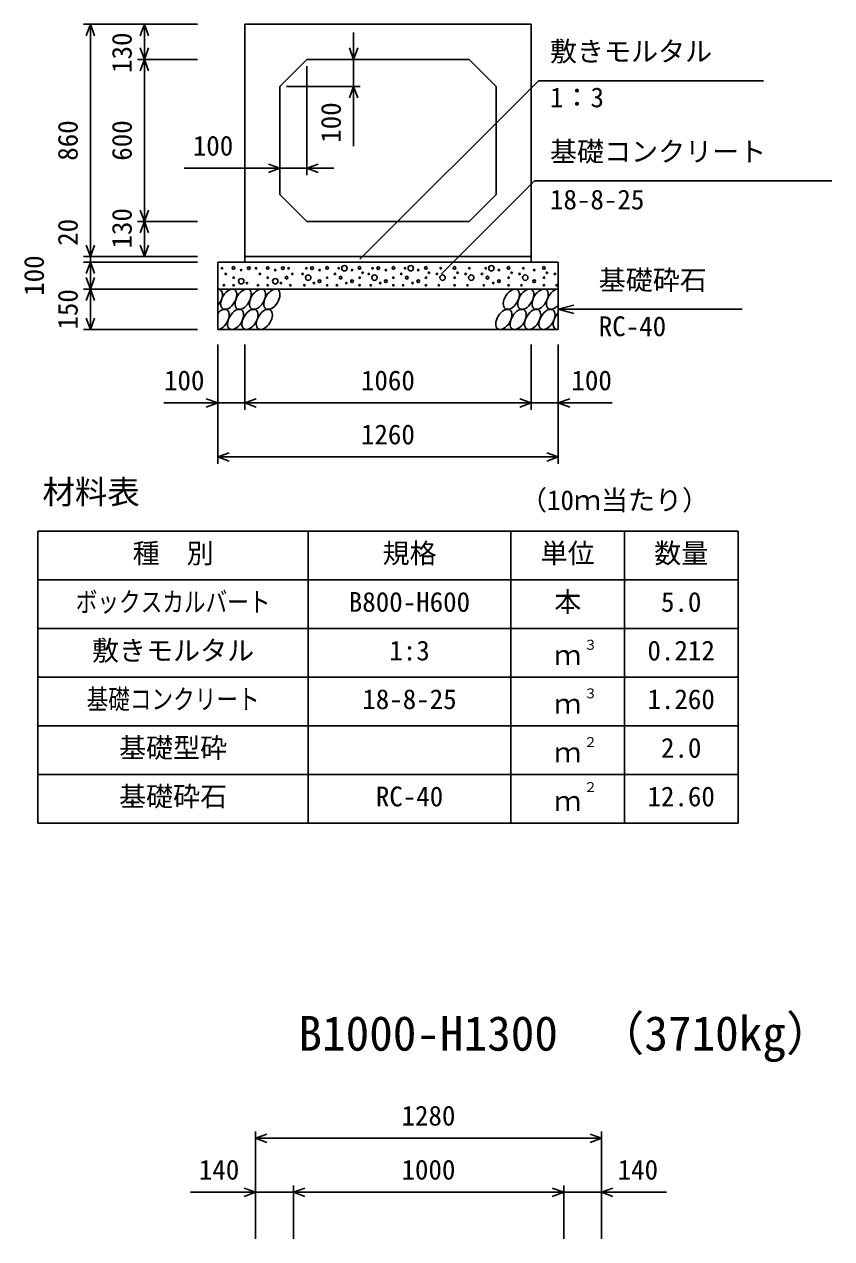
# Model space of a CAD drawing. Units: millimetres, scale not verified. Extents: x -50400 to 50400, y -17820 to 17820.
# Drawn here: x 37914 to 40902, y 9127 to 13622 of the extents above; entities that cross this region are included whole.
import ezdxf
from ezdxf.enums import TextEntityAlignment as Align

# ---------------------------------------------------------------- set-up
doc = ezdxf.new("R2010")
doc.units = ezdxf.units.MM
doc.header["$LTSCALE"] = 60
for name, color, linetype, lineweight in [('0-0_DIM', 7, 'Continuous', 25), ('0-2_HATCH', 6, 'Continuous', 25), ('0-3_HYO', 3, 'Continuous', 25), ('0-4_HYO2', 4, 'Continuous', 25), ('0-5_OUTLINE', 3, 'Continuous', 25), ('0-7_TXT', 7, 'Continuous', 25)]:
    doc.layers.add(name, color=color, linetype=linetype, lineweight=lineweight)
doc.styles.add('ＭＳ ゴシック', font='')
doc.styles.get('ＭＳ ゴシック').set_extended_font_data('MS Gothic')

msp = doc.modelspace()

# ---------------------------------------------------------------- linework, layer by layer
at = {"layer": '0-0_DIM'}
for p, q in [((38133.88, 13621.89), (38554.98, 13621.89)), ((38158.88, 12761.89), (38158.88, 13621.89)), ((38358.88, 13621.89), (38358.88, 13491.89)), ((39132.46, 13591.89), (39132.46, 13491.89)), ((38333.88, 13491.89), (38554.98, 13491.89)), ((38358.88, 13491.89), (38358.88, 12891.89)), ((39132.46, 13391.89), (39132.46, 13491.89)), ((38959.98, 13466.89), (38959.98, 13063.87)), ((39156.2, 12752.55), (39816.48, 13412.83)), ((40648.89, 13412.83), (39816.48, 13412.83)), ((38884.98, 13391.89), (39157.46, 13391.89)), ((39132.46, 13391.89), (39132.46, 13171.01)), ((38505.88, 13088.87), (38859.98, 13088.87)), ((38959.98, 13088.87), (38859.98, 13088.87)), ((38959.98, 13088.87), (39059.98, 13088.87)), ((39458.01, 12698.16), (39802.07, 13042.22)), ((40901.62, 13042.22), (39802.07, 13042.22)), ((38333.88, 12891.89), (38554.98, 12891.89)), ((38358.88, 12761.89), (38358.88, 12891.89)), ((38133.88, 12761.89), (38554.98, 12761.89)), ((38133.88, 12741.89), (38554.98, 12741.89)), ((38158.88, 12761.89), (38158.88, 12741.89)), ((38158.88, 12741.89), (38158.88, 12641.89)), ((38133.88, 12641.89), (38554.98, 12641.89)), ((38158.88, 12641.89), (38158.88, 12491.89)), ((39889.98, 12566.89), (39947.94, 12582.42)), ((40569.79, 12566.89), (39889.98, 12566.89)), ((39889.98, 12566.89), (39947.94, 12551.36)), ((38133.88, 12491.89), (38554.98, 12491.89)), ((38629.98, 11995.28), (38629.98, 12436.89)), ((38729.98, 12195.28), (38729.98, 12436.89)), ((39789.98, 12195.28), (39789.98, 12436.89)), ((39789.98, 12195.28), (39789.98, 12436.89)), ((39889.98, 11995.28), (39889.98, 12436.89)), ((38430.44, 12220.28), (38629.98, 12220.28)), ((38729.98, 12220.28), (38629.98, 12220.28)), ((39789.98, 12220.28), (38729.98, 12220.28)), ((39889.98, 12220.28), (39789.98, 12220.28)), ((40089.53, 12220.28), (39889.98, 12220.28)), ((39889.98, 12020.28), (38629.98, 12020.28)), ((38769.98, 9523.78), (38769.98, 9126.89)), ((40049.98, 9498.78), (38769.98, 9498.78)), ((40049.98, 9523.78), (40049.98, 9126.89)), ((38909.98, 9323.78), (38909.98, 9126.89)), ((39909.98, 9323.78), (39909.98, 9126.89)), ((38529.24, 9298.78), (38769.98, 9298.78)), ((38909.98, 9298.78), (38769.98, 9298.78)), ((39909.98, 9298.78), (38909.98, 9298.78)), ((39909.98, 9298.78), (40049.98, 9298.78)), ((40290.73, 9298.78), (40049.98, 9298.78))]:
    msp.add_line(p, q, dxfattribs=at)
for points in [[(38174.27, 13579.6), (38158.88, 13621.89), (38143.49, 13579.6)], [(38374.27, 13579.6), (38358.88, 13621.89), (38343.49, 13579.6)], [(38374.27, 13534.17), (38358.88, 13491.89), (38343.49, 13534.17)], [(39147.85, 13534.17), (39132.46, 13491.89), (39117.07, 13534.17)], [(38374.27, 13449.6), (38358.88, 13491.89), (38343.49, 13449.6)], [(39147.85, 13349.6), (39132.46, 13391.89), (39117.07, 13349.6)], [(38817.7, 13104.26), (38859.98, 13088.87), (38817.7, 13073.48)], [(39002.27, 13104.26), (38959.98, 13088.87), (39002.27, 13073.48)], [(38374.27, 12934.17), (38358.88, 12891.89), (38343.49, 12934.17)], [(38374.27, 12849.6), (38358.88, 12891.89), (38343.49, 12849.6)], [(38174.27, 12804.17), (38158.88, 12761.89), (38143.49, 12804.17)], [(38374.27, 12804.17), (38358.88, 12761.89), (38343.49, 12804.17)], [(38174.27, 12699.6), (38158.88, 12741.89), (38143.49, 12699.6)], [(38174.27, 12684.17), (38158.88, 12641.89), (38143.49, 12684.17)], [(38174.27, 12599.6), (38158.88, 12641.89), (38143.49, 12599.6)], [(38174.27, 12534.17), (38158.88, 12491.89), (38143.49, 12534.17)], [(38587.7, 12235.67), (38629.98, 12220.28), (38587.7, 12204.88)], [(38772.27, 12235.67), (38729.98, 12220.28), (38772.27, 12204.88)], [(39747.7, 12235.67), (39789.98, 12220.28), (39747.7, 12204.88)], [(39932.27, 12235.67), (39889.98, 12220.28), (39932.27, 12204.88)], [(38672.27, 12035.67), (38629.98, 12020.28), (38672.27, 12004.88)], [(39847.7, 12035.67), (39889.98, 12020.28), (39847.7, 12004.88)], [(38812.27, 9514.17), (38769.98, 9498.78), (38812.27, 9483.39)], [(40007.7, 9514.17), (40049.98, 9498.78), (40007.7, 9483.39)], [(38727.7, 9314.17), (38769.98, 9298.78), (38727.7, 9283.39)], [(38952.27, 9314.17), (38909.98, 9298.78), (38952.27, 9283.39)], [(39867.7, 9314.17), (39909.98, 9298.78), (39867.7, 9283.39)], [(40092.27, 9314.17), (40049.98, 9298.78), (40092.27, 9283.39)]]:
    msp.add_lwpolyline(points, dxfattribs=at)
at = {"layer": '0-2_HATCH'}
for centre, radius in [((38645.95, 12719.07), 2.5), ((38688.84, 12719.94), 5), ((38744.92, 12719.07), 5), ((38772.05, 12719.07), 2.5), ((38814.95, 12719.94), 5), ((38871.02, 12719.07), 5), ((38892.05, 12719.07), 2.5), ((38957.91, 12719.07), 2.5), ((38978.94, 12719.07), 5), ((39035.01, 12719.94), 5), ((39077.91, 12719.07), 2.5), ((39098.94, 12719.07), 10), ((39155.01, 12719.94), 5), ((39203.13, 12719.07), 2.5), ((39224.16, 12719.07), 5), ((39280.24, 12719.94), 5), ((39323.13, 12719.07), 2.5), ((39344.16, 12719.07), 10), ((39400.24, 12719.94), 5), ((39455.06, 12719.07), 2.5), ((39506.34, 12719.94), 5), ((39561.16, 12719.07), 2.5), ((39621.56, 12719.07), 2.5), ((39642.59, 12719.07), 10), ((39706.17, 12719.94), 5), ((39760.98, 12719.07), 2.5), ((39836.8, 12719.94), 5), ((38659.97, 12698.05), 2.5), ((38688.84, 12684.05), 2.5), ((38716.88, 12670.92), 10), ((38716.88, 12712.06), 2.5), ((38786.07, 12698.05), 2.5), ((38814.95, 12684.05), 2.5), ((38842.99, 12670.92), 10), ((38842.99, 12712.06), 2.5), ((38885.04, 12684.05), 5), ((38906.07, 12698.05), 2.5), ((38943.89, 12698.05), 2.5), ((38964.92, 12684.05), 10), ((39006.98, 12670.92), 5), ((39006.98, 12712.06), 2.5), ((39035.01, 12684.05), 2.5), ((39063.89, 12698.05), 2.5), ((39084.92, 12684.05), 5), ((39126.98, 12670.92), 5), ((39126.98, 12712.06), 2.5), ((39155.01, 12684.05), 2.5), ((39166.35, 12702.37), 2.5), ((39189.11, 12698.05), 2.5), ((39210.14, 12684.05), 10), ((39252.2, 12670.92), 5), ((39252.2, 12712.06), 2.5), ((39280.24, 12684.05), 2.5), ((39309.11, 12698.05), 2.5), ((39330.14, 12684.05), 5), ((39372.2, 12670.92), 5), ((39372.2, 12712.06), 2.5), ((39400.24, 12684.05), 2.5), ((39411.58, 12702.37), 2.5), ((39441.04, 12698.05), 2.5), ((39462.07, 12684.05), 10), ((39506.34, 12684.05), 2.5), ((39517.68, 12702.37), 2.5), ((39547.14, 12698.05), 2.5), ((39568.17, 12684.05), 10), ((39607.54, 12698.05), 2.5), ((39628.57, 12684.05), 5), ((39670.63, 12670.92), 5), ((39670.63, 12712.06), 2.5), ((39706.17, 12684.05), 2.5), ((39717.51, 12702.37), 2.5), ((39746.97, 12698.05), 2.5), ((39768, 12684.05), 10), ((39801.27, 12670.92), 5), ((39801.27, 12712.06), 2.5), ((39836.8, 12684.05), 2.5), ((39848.14, 12702.37), 2.5), ((39877.6, 12698.05), 2.5), ((38652.96, 12656.04), 2.5), ((38688.84, 12656.04), 2.5), ((38737.91, 12663.91), 2.5), ((38779.06, 12656.04), 2.5), ((38814.95, 12656.04), 2.5), ((38864.01, 12663.91), 2.5), ((38899.06, 12656.04), 2.5), ((38950.9, 12656.04), 2.5), ((38985.95, 12663.91), 2.5), ((39035.01, 12656.04), 2.5), ((39070.9, 12656.04), 2.5), ((39105.95, 12663.91), 2.5), ((39155.01, 12656.04), 2.5), ((39196.12, 12656.04), 2.5), ((39231.17, 12663.91), 2.5), ((39280.24, 12656.04), 2.5), ((39316.12, 12656.04), 2.5), ((39351.17, 12663.91), 2.5), ((39400.24, 12656.04), 2.5), ((39448.05, 12656.04), 2.5), ((39506.34, 12656.04), 2.5), ((39554.15, 12656.04), 2.5), ((39614.55, 12656.04), 2.5), ((39649.6, 12663.91), 2.5), ((39706.17, 12656.04), 2.5), ((39753.98, 12656.04), 2.5), ((39836.8, 12656.04), 2.5), ((39884.61, 12656.04), 2.5)]:
    msp.add_circle(centre, radius, dxfattribs=at)
for centre, start_param, end_param in [((38617.62, 12604.37), 4.385593, 6.6745444), ((39876.12, 12604.37), 0.3357715, 4.4411806), ((38642.94, 12529.38), 3.5111464, 7.548991), ((39901.44, 12529.38), 1.2110787, 3.5658734)]:
    msp.add_ellipse(centre, major_axis=(21.81, 35.31), ratio=0.5792, start_param=start_param, end_param=end_param, dxfattribs=at)
for centre in [(38670.83, 12604.37), (38724.03, 12604.37), (38777.24, 12604.37), (38830.45, 12604.37), (39716.5, 12604.37), (39769.71, 12604.37), (39822.91, 12604.37), (38696.15, 12529.38), (38749.35, 12529.38), (38802.56, 12529.38), (39688.61, 12529.38), (39741.82, 12529.38), (39795.03, 12529.38), (39848.23, 12529.38)]:
    msp.add_ellipse(centre, major_axis=(21.81, 35.31), ratio=0.5792, dxfattribs=at)
at = {"layer": '0-3_HYO'}
for p, q in [((38964.98, 11745.28), (38964.98, 10665.28)), ((39714.98, 11745.28), (39714.98, 10665.28)), ((40134.98, 11745.28), (40134.98, 10665.28)), ((37964.98, 11565.28), (40554.98, 11565.28))]:
    msp.add_line(p, q, dxfattribs=at)
msp.add_lwpolyline([(37964.98, 10665.28), (40554.98, 10665.28), (40554.98, 11745.28), (37964.98, 11745.28)], close=True, dxfattribs=at)
at = {"layer": '0-4_HYO2'}
for p, q in [((37964.98, 11385.28), (40554.98, 11385.28)), ((37964.98, 11205.28), (40554.98, 11205.28)), ((37964.98, 11025.28), (40554.98, 11025.28)), ((37964.98, 10845.28), (40554.98, 10845.28))]:
    msp.add_line(p, q, dxfattribs=at)
at = {"layer": '0-5_OUTLINE'}
for p, q in [((39789.98, 13621.89), (38729.98, 13621.89)), ((38729.98, 12741.89), (38729.98, 13621.89)), ((39789.98, 13621.89), (39789.98, 12741.89)), ((38859.98, 13391.89), (38859.98, 12991.89)), ((39659.98, 13391.89), (39659.98, 12991.89)), ((38959.98, 12891.89), (38859.98, 12991.89)), ((39559.98, 12891.89), (39659.98, 12991.89)), ((38959.98, 12891.89), (39559.98, 12891.89)), ((38629.98, 12741.89), (38629.98, 12491.89)), ((38629.98, 12741.89), (39889.98, 12741.89)), ((38729.98, 12761.89), (39789.98, 12761.89)), ((39889.98, 12741.89), (39889.98, 12491.89)), ((38629.98, 12641.89), (39889.98, 12641.89)), ((38629.98, 12491.89), (39889.98, 12491.89))]:
    msp.add_line(p, q, dxfattribs=at)
msp.add_lwpolyline([(38859.98, 13391.89), (38959.98, 13491.89), (39559.98, 13491.89), (39659.98, 13391.89)], dxfattribs=at)

# ---------------------------------------------------------------- texts
at = {"layer": '0-0_DIM', "style": 'ＭＳ ゴシック'}
for s, p in [('130', (38333.88, 13441.89)), ('100', (39107.46, 13183.39)), ('860', (38133.88, 13116.89)), ('600', (38333.88, 13116.89)), ('130', (38333.88, 12791.89)), ('20', (38133.88, 12801.96)), ('100', (38008.88, 12616.89)), ('150', (38133.88, 12491.89))]:
    msp.add_text(s, height=73.31, rotation=90, dxfattribs=at).set_placement(p, align=Align.BOTTOM_LEFT)
for s, p in [('敷きモルタル', (39859.33, 13462.83)), ('1：3', (39859.33, 13292.72)), ('100', (38537.84, 13113.87)), ('基礎コンクリート', (39859.33, 13092.22)), ('18-8-25', (39859.33, 12914.59)), ('基礎砕石', (40039.72, 12616.89)), ('RC-40', (40039.72, 12445.51)), ('100', (38431.34, 12245.28)), ('1060', (39159.98, 12245.28)), ('100', (39938.62, 12245.28)), ('1260', (39159.98, 12045.28)), ('1280', (39309.98, 9523.78)), ('140', (38560.34, 9323.78)), ('1000', (39309.98, 9323.78)), ('140', (40109.62, 9323.78))]:
    msp.add_text(s, height=73.31, dxfattribs=at).set_placement(p, align=Align.BOTTOM_LEFT)
at = {"layer": '0-7_TXT', "style": 'ＭＳ ゴシック'}
for s, height, p in [('材料表', 87.98, (37981.65, 11820.28)), ('（10ｍ当たり）', 73.31, (39748.31, 11801.94)), ('種\u3000別', 73.31, (38314.98, 11605.28)), ('規格', 73.31, (39239.98, 11605.28)), ('単位', 73.31, (39824.98, 11605.28)), ('数量', 73.31, (40244.98, 11605.28)), ('B800-H600', 73.31, (39114.98, 11425.28)), ('本', 73.31, (39874.98, 11425.28)), ('5.0', 73.31, (40269.98, 11425.28)), ('敷きモルタル', 73.31, (38164.98, 11245.28)), ('1:3', 73.31, (39264.98, 11245.28)), ('３', 36.66, (39984.22, 11295.89)), ('0.212', 73.31, (40219.98, 11245.28)), ('ｍ', 73.31, (39874.98, 11228.61)), ('18-8-25', 73.31, (39164.98, 11065.28)), ('３', 36.66, (39984.22, 11115.89)), ('1.260', 73.31, (40219.98, 11065.28)), ('ｍ', 73.31, (39874.98, 11048.61)), ('基礎型砕', 73.31, (38264.98, 10885.28)), ('２', 36.66, (39984.22, 10935.89)), ('2.0', 73.31, (40269.98, 10885.28)), ('ｍ', 73.31, (39874.98, 10868.61)), ('基礎砕石', 73.31, (38264.98, 10705.28)), ('RC-40', 73.31, (39214.98, 10705.28)), ('２', 36.66, (39984.22, 10769.22)), ('12.60', 73.31, (40219.98, 10705.28)), ('ｍ', 73.31, (39874.98, 10688.61)), ('B1000-H1300', 128.3, (38928.73, 9784.39)), ('（3710kg）', 128.3, (40033.57, 9784.39))]:
    msp.add_text(s, height=height, dxfattribs=at).set_placement(p, align=Align.BOTTOM_LEFT)
at = {"layer": '0-7_TXT', "style": 'ＭＳ ゴシック', "width": 0.8}
for s, p in [('ボックスカルバート', (38104.98, 11425.28)), ('基礎コンクリート', (38144.98, 11065.28))]:
    msp.add_text(s, height=73.31, dxfattribs=at).set_placement(p, align=Align.BOTTOM_LEFT)

doc.saveas('drawing.dxf')
